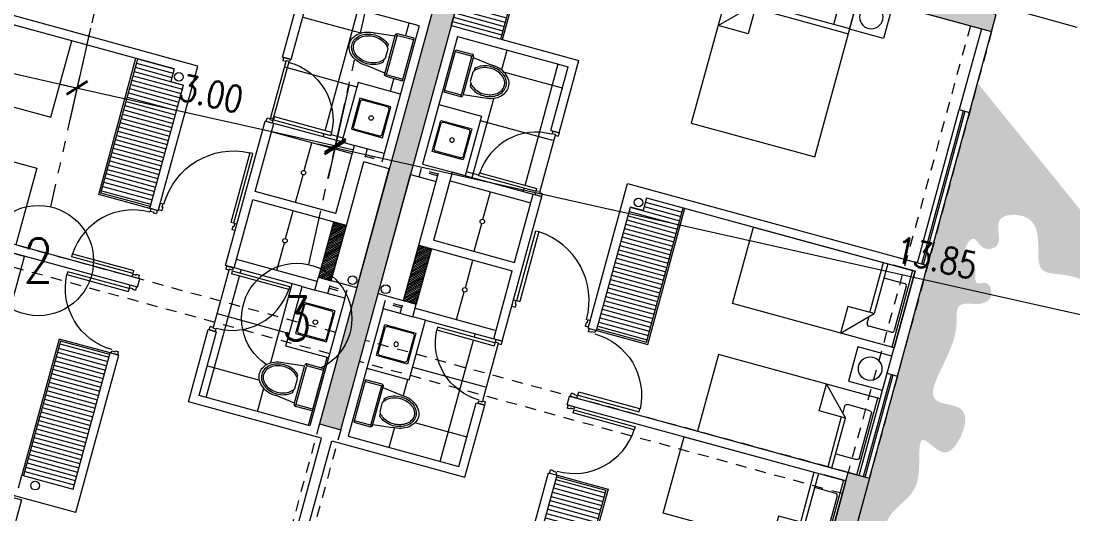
# Model space of a CAD drawing. Header units: millimetres. Extents: x 2471 to 2909, y 1327 to 1568.
# Drawn here: x 2596.63 to 2608.55, y 1390.54 to 1396.13 of the extents above; entities that cross this region are included whole.
import ezdxf
from ezdxf.enums import TextEntityAlignment as Align

# ---------------------------------------------------------------- set-up
doc = ezdxf.new("R2010")
doc.units = ezdxf.units.MM
doc.set_wipeout_variables(frame=1)
for name, pattern in [('HIDDEN', [0.375, 0.25, -0.125]), ('HIDDEN2', [0.1875, 0.125, -0.0625]), ('PHANTOM', [2.5, 1.25, -0.25, 0.25, -0.25, 0.25, -0.25])]:
    doc.linetypes.add(name, pattern=pattern)
doc.layers.get('0').update_dxf_attribs({"color": 251, "lineweight": 9})
doc.layers.get('DEFPOINTS').update_dxf_attribs({"color": 251, "lineweight": 9})
for name, color, linetype, lineweight in [('A-EJES', 251, 'PHANTOM', 13), ('A-JARDIN', 251, 'Continuous', 13), ('A-MOBILIARIO', 251, 'Continuous', 13), ('A-MURO BAJO', 251, 'Continuous', 13), ('A-MUROS', 251, 'Continuous', 13), ('A-PLACAS', 251, 'Continuous', 13), ('A-PROYECCIONES', 251, 'HIDDEN', 13), ('A-PUERTAS', 251, 'Continuous', 13), ('A-SANITARIOS', 251, 'Continuous', 13), ('A-VIDRIOS', 251, 'Continuous', 13), ('A-VIGAS', 251, 'HIDDEN2', 13), ('CLOSET', 251, 'Continuous', 13), ('COTAS-EXTER', 251, 'Continuous', 13), ('HATCH', 251, 'Continuous', 13), ('RED-PLUVIAL', 251, 'Continuous', 13)]:
    doc.layers.add(name, color=color, linetype=linetype, lineweight=lineweight)
doc.styles.add('ROMANS', font='romans.shx', dxfattribs={"width": 0.8})
doc.styles.add('TXT_COTAS', font='romans.shx', dxfattribs={"width": 0.8})
doc.dimstyles.new('DLP-COTA 200', dxfattribs={"dimtxt": 0.3, "dimasz": 0.2, "dimexe": 0.36, "dimexo": 0.12, "dimgap": 0.12, "dimtad": 1, "dimzin": 0, "dimdsep": 46, "dimtxsty": 'TXT_COTAS', "dimblk": 'ARCHTICK', "dimcen": 0.18, "dimdle": 0.2, "dimclrd": 256, "dimclre": 256, "dimclrt": 2, "dimadec": 0, "dimazin": 0, "dimtfac": 1, "dimtix": 1, "dimtofl": 0, "dimtmove": 2, "dimatfit": 3, "dimfxl": 0.36, "dimtolj": 1, "dimtzin": 0, "dimlwd": 9, "dimlwe": 9, "dimarcsym": 0})

# ---------------------------------------------------------------- blocks, each defined once
blk = doc.blocks.new('_ArchTick')
at = {"color": 0, "linetype": 'ByBlock', "const_width": 0.15}
blk.add_lwpolyline([(-0.5, -0.5), (0.5, 0.5)], dxfattribs=at)
blk = doc.blocks.new('*D850')
at = {"layer": 'COTAS-EXTER', "lineweight": 9, "transparency": 16777216}
for p, q in [((24.465, 17.464), (24.23, 16.414)), ((24.113, 16.809), (38.019, 13.696)), ((37.98, 14.438), (37.745, 13.388))]:
    blk.add_line(p, q, dxfattribs=at)
at = {"layer": 'DEFPOINTS', "color": 0, "transparency": 16777216}
for p in [(24.491, 17.581), (38.007, 14.555), (37.824, 13.74)]:
    blk.add_point(p, dxfattribs=at)
at = {"layer": 'COTAS-EXTER', "lineweight": 9, "transparency": 16777216, "xscale": 0.2, "yscale": 0.2, "zscale": 0.2}
for p, rotation in [((24.308, 16.765), 167.382512691704), ((37.824, 13.74), 347.3825126917039)]:
    blk.add_blockref('_ArchTick', p, dxfattribs=dict(at, rotation=rotation))
at = {"layer": 'COTAS-EXTER', "color": 2, "transparency": 16777216, "insert": (31.125, 15.516), "char_height": 0.3, "attachment_point": 5, "rotation": 347.3825, "style": 'TXT_COTAS'}
blk.add_mtext('\\A1;13.85', dxfattribs=at)
blk = doc.blocks.new('*D851')
at = {"layer": 'COTAS-EXTER', "lineweight": 9, "transparency": 16777216}
for p, q in [((21.537, 18.119), (21.307, 17.091)), ((21.19, 17.486), (24.508, 16.744)), ((24.465, 17.464), (24.234, 16.436))]:
    blk.add_line(p, q, dxfattribs=at)
at = {"layer": 'DEFPOINTS', "color": 0, "transparency": 16777216}
for p in [(21.563, 18.236, 0), (24.491, 17.581, 0), (24.313, 16.787)]:
    blk.add_point(p, dxfattribs=at)
at = {"layer": 'COTAS-EXTER', "lineweight": 9, "transparency": 16777216, "xscale": 0.2, "yscale": 0.2, "zscale": 0.2}
for p, rotation in [((21.386, 17.443), 167.3828588139561), ((24.313, 16.787), 347.3828588139561)]:
    blk.add_blockref('_ArchTick', p, dxfattribs=dict(at, rotation=rotation))
at = {"layer": 'COTAS-EXTER', "color": 2, "transparency": 16777216, "insert": (22.908, 17.378), "char_height": 0.3, "attachment_point": 5, "rotation": 347.3829, "style": 'TXT_COTAS'}
blk.add_mtext('\\A1;3.00', dxfattribs=at)
blk = doc.blocks.new('*D857')
at = {"layer": 'COTAS-EXTER', "lineweight": 9, "transparency": 16777216}
for p, q in [((5.484, 21.712), (5.254, 20.685)), ((5.138, 21.08), (21.581, 17.399)), ((21.537, 18.119), (21.307, 17.091))]:
    blk.add_line(p, q, dxfattribs=at)
at = {"layer": 'DEFPOINTS', "color": 0, "transparency": 16777216}
for p in [(5.511, 21.83, 0), (21.563, 18.236, 0), (21.386, 17.443)]:
    blk.add_point(p, dxfattribs=at)
at = {"layer": 'COTAS-EXTER', "lineweight": 9, "transparency": 16777216, "xscale": 0.2, "yscale": 0.2, "zscale": 0.2}
for p, rotation in [((5.333, 21.036), 167.3825817758398), ((21.386, 17.443), 347.3825817758399)]:
    blk.add_blockref('_ArchTick', p, dxfattribs=dict(at, rotation=rotation))
at = {"layer": 'COTAS-EXTER', "color": 2, "transparency": 16777216, "insert": (13.418, 19.503), "char_height": 0.3, "attachment_point": 5, "rotation": 347.3826, "style": 'TXT_COTAS'}
blk.add_mtext('\\A1;16.45', dxfattribs=at)
blk = doc.blocks.new('ESTR_PISO-1_PISO')
at = {"layer": 'HATCH'}
h = blk.add_hatch(color=256, dxfattribs=at)
h.dxf.hatch_style = 1
h.paths.add_polyline_path([(-26.45, 2.95), (-29.9, 2.95), (-29.9, 1.5), (-29.65, 1.5), (-29.65, 2.7), (-26.45, 2.7)])
h.paths.add_polyline_path([(-22.65, -2.53), (-18.75, -2.53), (-18.75, 2.87), (-22.45, 2.87), (-22.45, -0.53), (-22.65, -0.53), (-22.65, 3.12), (-18.5, 3.12), (-18.5, -2.78), (-22.65, -2.78)])
h.paths.add_polyline_path([(-29.9, -2.45), (-26.45, -2.45), (-26.45, -2.2), (-29.9, -2.2)])
h.paths.add_polyline_path([(-30.3, -6.8), (-22.4, -6.8), (-22.4, -7.1), (-30.3, -7.1)])
h.paths.add_polyline_path([(-20.85, -4.75), (-21.55, -4.75), (-21.55, -5), (-20.85, -5)])
h.paths.add_polyline_path([(-22.45, 4.92), (-22.45, 6.87), (-18.75, 6.87), (-18.75, 4.92), (-18.55, 4.92), (-18.55, 6.87), (-18.05, 6.87), (-18.05, 7.12), (-22.45, 7.12), (-22.45, 13.72), (-22.65, 13.72), (-22.65, 4.92)])
h.paths.add_polyline_path([(-26.45, 8.52), (-29.65, 8.52), (-29.65, 9.7), (-29.9, 9.7), (-29.9, 8.27), (-26.45, 8.27)])
h.paths.add_polyline_path([(-19.15, 8.92), (-15.75, 8.92), (-15.75, 9.17), (-19.15, 9.17)])
h.paths.add_polyline_path([(-20.65, 18.07), (-16.65, 18.07), (-16.65, 18.32), (-20.65, 18.32)])
h.paths.add_polyline_path([(-19.15, 13.72), (-15.75, 13.72), (-15.75, 13.47), (-19.15, 13.47)])
h.paths.add_polyline_path([(-29.8, 18.32), (-25.8, 18.32), (-25.8, 18.07), (-29.55, 18.07), (-29.55, 17.67), (-29.8, 17.67)])
h.paths.add_polyline_path([(-26.45, 13.37), (-29.9, 13.37), (-29.9, 14.22), (-29.55, 14.22), (-29.55, 13.62), (-26.45, 13.62)])
h.paths.add_polyline_path([(-23.125, 31.12), (-28.725, 31.12), (-28.725, 30.92), (-23.375, 30.92), (-23.375, 24.62), (-23.125, 24.62)])
h.paths.add_polyline_path([(-17.2, 25.67), (-17.2, 24.22), (-17.45, 24.22), (-17.45, 25.67)])
h.paths.add_polyline_path([(-29, 25.67), (-29, 24.22), (-29.25, 24.22), (-29.25, 25.67)])
h.paths.add_polyline_path([(-29.25, 28.37), (-28.2, 28.37), (-28.2, 28.07), (-29.25, 28.07)])
h.paths.add_polyline_path([(-17.2, 30.92), (-17.2, 31.12), (-23.075, 31.12), (-23.075, 30.92)])
at = {"layer": 'A-PLACAS', "elevation": 0}
for points in [[(-23.125, 31.12), (-28.725, 31.12), (-28.725, 30.92), (-23.375, 30.92), (-23.375, 24.62), (-23.125, 24.62)], [(-17.2, 30.92), (-17.2, 31.12), (-23.075, 31.12), (-23.075, 30.92)], [(-17.2, 25.67), (-17.2, 24.22), (-17.45, 24.22), (-17.45, 25.67)]]:
    blk.add_lwpolyline(points, close=True, dxfattribs=at)
at = {"layer": 'A-VIGAS'}
for p, q in [((-17.45, 30.92, 0), (-17.45, 25.67, 0)), ((-17.2, 30.92, 0), (-17.2, 25.67, 0)), ((-29, 25.67, 0), (-23.375, 25.67, 0)), ((-17.45, 25.67, 0), (-23.125, 25.67, 0)), ((-29, 25.42, 0), (-23.375, 25.42, 0)), ((-17.45, 25.42, 0), (-23.125, 25.42, 0)), ((-23.375, 24.62, 0), (-23.375, 18.32, 0)), ((-23.125, 24.62, 0), (-23.125, 18.32, 0))]:
    blk.add_line(p, q, dxfattribs=at)
blk = doc.blocks.new('A$C2A08204E')
for p, q in [((0, 0), (0, 1.76)), ((0, 1.76), (2.575, 1.76)), ((2.575, 1.76), (2.575, 1.01)), ((0.175, 0.175), (0.175, 1.585)), ((0.175, 1.585), (2.4, 1.585)), ((0.185, 1.575), (0.75, 1.575)), ((0.185, 1.01), (0.185, 1.575)), ((0.75, 1.01), (0.75, 1.575)), ((0.76, 1.575), (1.565, 1.575)), ((0.76, 1.01), (0.76, 1.575)), ((1.565, 1.575), (1.565, 1.01)), ((1.585, 1.575), (2.39, 1.575)), ((1.585, 1.01), (1.585, 1.575)), ((2.39, 1.575), (2.39, 1.01)), ((2.4, 1.01), (2.4, 1.585)), ((0.185, 1.01), (0.75, 1.01)), ((0.185, 0.185), (0.185, 1)), ((0.75, 1), (0.185, 1)), ((0.75, 1), (0.75, 0)), ((2.575, 1.01), (0.76, 1.01)), ((0.75, 0.175), (0.175, 0.175)), ((0.75, 0.185), (0.185, 0.185)), ((0.75, 0), (0, 0))]:
    blk.add_line(p, q)
blk = doc.blocks.new('P-80 MARCO 3.5x1.5')
at = {"layer": 'A-PUERTAS'}
for p, q in [((0.038, 0.076), (0.038, 0.796)), ((0.038, 0.796), (0.073, 0.796)), ((0.073, 0.796), (0.073, 0.076)), ((0.038, 0.076), (0.073, 0.076))]:
    blk.add_line(p, q, dxfattribs=at)
at = {"layer": 'A-PUERTAS', "linetype": 'Continuous'}
for p, q in [((0, 0), (0, 0.076)), ((0, 0.076), (0.028, 0.076)), ((0, 0), (0.038, 0)), ((0.028, 0.076), (0.028, 0.038)), ((0.028, 0.038), (0.038, 0.038)), ((0.038, 0.038), (0.038, 0)), ((0.762, 0.038), (0.762, 0)), ((0.772, 0.038), (0.762, 0.038)), ((0.8, 0), (0.762, 0)), ((0.8, 0.076), (0.772, 0.076)), ((0.772, 0.076), (0.772, 0.038)), ((0.8, 0), (0.8, 0.076))]:
    blk.add_line(p, q, dxfattribs=at)
at = {"layer": 'A-PUERTAS', "color": 7, "linetype": 'Continuous'}
blk.add_arc((0.036, 0.076), 0.722, 0.052, 87.0968, dxfattribs=at)
blk = doc.blocks.new('1 PLAZA')
for p, q in [((-0.45, 0), (0.45, 0)), ((-0.45, 0), (-0.45, -0.255)), ((0.45, 0), (0.45, -0.255)), ((-0.286, -0.322), (-0.286, -0.078)), ((-0.259, -0.051), (0.262, -0.051)), ((0.289, -0.078), (0.289, -0.342)), ((-0.45, -0.322), (0.136, -0.322)), ((0.45, -0.632), (0.136, -0.322)), ((0.136, -0.322), (0.136, -0.632)), ((0.136, -0.371), (-0.45, -0.371)), ((0.262, -0.368), (0.183, -0.368)), ((0.136, -0.632), (0.45, -0.632))]:
    blk.add_line(p, q)
blk.add_lwpolyline([(-0.45, -1.9), (-0.45, -0.029), (0.45, -0.029), (0.45, -1.9)], close=True)
for centre, start, end in [((-0.259, -0.078), 90, 180), ((0.262, -0.078), 0, 90), ((0.262, -0.342), 270, 0)]:
    blk.add_arc(centre, 0.0267, start, end)
blk = doc.blocks.new('A$C443818C8')
at = {"layer": 'A-PUERTAS'}
for p, q in [((0.038, 0.076), (0.038, 0.896)), ((0.038, 0.896), (0.073, 0.896)), ((0.073, 0.896), (0.073, 0.076)), ((0.038, 0.076), (0.073, 0.076))]:
    blk.add_line(p, q, dxfattribs=at)
at = {"layer": 'A-PUERTAS', "linetype": 'Continuous'}
for p, q in [((0, 0), (0, 0.076)), ((0, 0.076), (0.028, 0.076)), ((0.028, 0.076), (0.028, 0.038)), ((0.028, 0.038), (0.038, 0.038)), ((0.038, 0.038), (0.038, 0)), ((0.862, 0.038), (0.862, 0)), ((0.872, 0.038), (0.862, 0.038)), ((0.9, 0.076), (0.872, 0.076)), ((0.872, 0.076), (0.872, 0.038)), ((0.9, 0), (0.9, 0.076)), ((0, 0), (0.038, 0)), ((0.9, 0), (0.862, 0))]:
    blk.add_line(p, q, dxfattribs=at)
at = {"layer": 'A-PUERTAS', "color": 7, "linetype": 'Continuous'}
blk.add_arc((0.038, 0.076), 0.82, 0, 87.5537, dxfattribs=at)
blk = doc.blocks.new('BOWL-ITALGRIF_VARADERO')
blk.add_lwpolyline([(0.182, 0.182), (-0.183, 0.182), (-0.183, -0.183), (0.182, -0.183)], close=True)
blk.add_lwpolyline([(0.145, 0.17), (-0.145, 0.17, 0.414214), (-0.17, 0.145), (-0.17, -0.145, 0.414214), (-0.145, -0.17), (0.145, -0.17, 0.414214), (0.17, -0.145), (0.17, 0.145, 0.414214)], format="xyb", close=True)
blk.add_circle((0, 0), 0.025)
blk = doc.blocks.new('SIFON JET_PLANTA')
blk.add_wipeout([(0, -0.25), (-0.195, -0.25), (-0.2, -0.249), (-0.203, -0.248), (-0.203, -0.248), (-0.207, -0.246), (-0.207, -0.246), (-0.209, -0.244), (-0.209, -0.244), (-0.209, -0.244), (-0.211, -0.242), (-0.211, -0.242), (-0.211, -0.242), (-0.213, -0.239), (-0.213, -0.239), (-0.214, -0.237), (-0.214, -0.237), (-0.215, -0.233), (-0.215, -0.23), (-0.215, -0.227), (-0.215, -0.218), (-0.44, -0.19), (-0.443, -0.19), (-0.447, -0.19), (-0.449, -0.19), (-0.452, -0.19), (-0.455, -0.19), (-0.457, -0.19), (-0.459, -0.189), (-0.462, -0.189), (-0.464, -0.189), (-0.465, -0.189), (-0.465, -0.189), (-0.469, -0.189), (-0.473, -0.188), (-0.476, -0.188), (-0.478, -0.188), (-0.481, -0.187), (-0.482, -0.187), (-0.486, -0.187), (-0.488, -0.186), (-0.492, -0.186), (-0.494, -0.186), (-0.495, -0.185), (-0.497, -0.185), (-0.497, -0.185), (-0.502, -0.184), (-0.507, -0.183), (-0.509, -0.183), (-0.512, -0.182), (-0.515, -0.181), (-0.518, -0.181), (-0.522, -0.18), (-0.524, -0.179), (-0.527, -0.178), (-0.527, -0.178), (-0.53, -0.178), (-0.532, -0.177), (-0.535, -0.176), (-0.538, -0.175), (-0.538, -0.175), (-0.541, -0.174), (-0.543, -0.173), (-0.545, -0.173), (-0.546, -0.172), (-0.549, -0.171), (-0.551, -0.171), (-0.554, -0.169), (-0.557, -0.168), (-0.56, -0.167), (-0.561, -0.166), (-0.564, -0.165), (-0.566, -0.164), (-0.568, -0.164), (-0.57, -0.163), (-0.574, -0.161), (-0.576, -0.16), (-0.578, -0.159), (-0.583, -0.156), (-0.587, -0.154), (-0.59, -0.152), (-0.592, -0.151), (-0.594, -0.15), (-0.595, -0.149), (-0.596, -0.148), (-0.599, -0.147), (-0.6, -0.146), (-0.602, -0.145), (-0.604, -0.143), (-0.606, -0.142), (-0.607, -0.141), (-0.609, -0.14), (-0.612, -0.138), (-0.614, -0.136), (-0.615, -0.135), (-0.617, -0.134), (-0.618, -0.133), (-0.619, -0.132), (-0.62, -0.132), (-0.621, -0.131), (-0.622, -0.13), (-0.623, -0.129), (-0.625, -0.128), (-0.625, -0.128), (-0.626, -0.127), (-0.628, -0.125), (-0.629, -0.124), (-0.63, -0.123), (-0.632, -0.122), (-0.632, -0.122), (-0.634, -0.12), (-0.635, -0.119), (-0.635, -0.119), (-0.638, -0.116), (-0.64, -0.114), (-0.646, -0.107), (-0.649, -0.103), (-0.655, -0.096), (-0.66, -0.09), (-0.662, -0.086), (-0.665, -0.083), (-0.668, -0.077), (-0.671, -0.073), (-0.672, -0.07), (-0.675, -0.064), (-0.677, -0.06), (-0.678, -0.058), (-0.679, -0.055), (-0.68, -0.052), (-0.681, -0.049), (-0.683, -0.046), (-0.684, -0.042), (-0.685, -0.036), (-0.686, -0.032), (-0.687, -0.03), (-0.688, -0.026), (-0.688, -0.023), (-0.689, -0.016), (-0.69, -0.011), (-0.69, -0.007), (-0.69, 0), (-0.69, 0.004), (-0.69, 0.01), (-0.689, 0.014), (-0.689, 0.019), (-0.688, 0.024), (-0.688, 0.024), (-0.687, 0.028), (-0.687, 0.031), (-0.685, 0.036), (-0.685, 0.036), (-0.684, 0.042), (-0.684, 0.042), (-0.682, 0.048), (-0.68, 0.052), (-0.679, 0.055), (-0.678, 0.058), (-0.674, 0.066), (-0.674, 0.066), (-0.672, 0.07), (-0.671, 0.073), (-0.669, 0.076), (-0.667, 0.078), (-0.665, 0.082), (-0.663, 0.085), (-0.661, 0.088), (-0.657, 0.094), (-0.657, 0.094), (-0.653, 0.098), (-0.653, 0.098), (-0.65, 0.102), (-0.645, 0.108), (-0.639, 0.115), (-0.633, 0.121), (-0.63, 0.123), (-0.625, 0.128), (-0.621, 0.131), (-0.617, 0.134), (-0.611, 0.139), (-0.606, 0.142), (-0.6, 0.146), (-0.596, 0.148), (-0.591, 0.152), (-0.586, 0.154), (-0.579, 0.158), (-0.569, 0.163), (-0.552, 0.17), (-0.546, 0.172), (-0.538, 0.175), (-0.535, 0.176), (-0.526, 0.178), (-0.522, 0.18), (-0.515, 0.181), (-0.508, 0.183), (-0.502, 0.184), (-0.486, 0.187), (-0.476, 0.188), (-0.473, 0.188), (-0.464, 0.189), (-0.455, 0.19), (-0.449, 0.19), (-0.44, 0.19), (-0.432, 0.191), (-0.215, 0.218), (-0.215, 0.223), (-0.215, 0.228), (-0.215, 0.232), (-0.214, 0.236), (-0.213, 0.239), (-0.211, 0.242), (-0.209, 0.244), (-0.208, 0.245), (-0.205, 0.247), (-0.201, 0.249), (-0.195, 0.25), (-0.195, 0.25), (-0.161, 0.25), (-0.098, 0.25), (-0.032, 0.25), (0, 0.25)])
for p, q in [((-0.209, 0.244), (-0.192, 0.227)), ((-0.195, 0.25), (0, 0.25)), ((0, 0.25), (0, -0.25)), ((-0.215, 0.218), (-0.44, 0.19)), ((-0.215, -0.23), (-0.215, 0.23)), ((-0.195, -0.22), (-0.195, 0.22)), ((-0.185, 0.23), (0, 0.23)), ((-0.265, 0.072), (-0.265, 0.103)), ((-0.255, -0.056), (-0.255, 0.056)), ((-0.265, -0.103), (-0.265, -0.072)), ((-0.215, -0.218), (-0.44, -0.19)), ((-0.209, -0.244), (-0.192, -0.227)), ((0, -0.23), (-0.185, -0.23)), ((0, -0.25), (-0.195, -0.25))]:
    blk.add_line(p, q)
for points in [[(-0.44, 0.19, 0.076393), (-0.538, 0.175, 0.086437), (-0.617, 0.134, 0.105872), (-0.672, 0.07, 0.125404), (-0.69, 0, 0.125404), (-0.672, -0.07, 0.105872), (-0.617, -0.134, 0.086437), (-0.538, -0.175, 0.076393), (-0.44, -0.19, 0.076393)], [(-0.265, 0.103, 0.0362), (-0.284, 0.12, 0.08725), (-0.353, 0.156, 0.077598), (-0.44, 0.17, 0.077598), (-0.527, 0.156, 0.08725), (-0.596, 0.12, 0.105601), (-0.644, 0.063, 0.12364), (-0.66, 0, 0.12364), (-0.644, -0.063, 0.105601), (-0.596, -0.12, 0.08725), (-0.527, -0.156, 0.077598), (-0.44, -0.17, 0.077598)], [(-0.255, 0.056, 0.100268), (-0.297, 0.104, 0.08725), (-0.36, 0.137, 0.077598), (-0.44, 0.15, 0.077598), (-0.52, 0.137, 0.08725), (-0.583, 0.104, 0.105601), (-0.627, 0.053, 0.12364), (-0.64, 0, 0.12364), (-0.627, -0.053, 0.105601), (-0.583, -0.104, 0.08725), (-0.52, -0.137, 0.077598), (-0.44, -0.15, 0.077598)], [(-0.44, -0.15, 0.077598), (-0.36, -0.137, 0.08725), (-0.297, -0.104, 0.100268), (-0.255, -0.056, 0.12364)], [(-0.44, -0.17, 0.077598), (-0.353, -0.156, 0.08725), (-0.284, -0.12, 0.0362), (-0.265, -0.103, 0.12364)]]:
    blk.add_lwpolyline(points, format="xyb")
for centre, radius, start, end in [((-0.195, 0.23), 0.02, 90, 180), ((-0.185, 0.22), 0.01, 90, 180), ((-0.195, -0.23), 0.02, 180, 270), ((-0.185, -0.22), 0.01, 180, 270)]:
    blk.add_arc(centre, radius, start, end)
blk = doc.blocks.new('A$C1EFC3661')
at = {"layer": 'A-PUERTAS'}
for p, q in [((0.038, 0.076), (0.038, 0.75)), ((0.038, 0.75), (0.073, 0.75)), ((0.073, 0.75), (0.073, 0.076)), ((0.038, 0.076), (0.073, 0.076))]:
    blk.add_line(p, q, dxfattribs=at)
at = {"layer": 'A-PUERTAS', "linetype": 'Continuous'}
for p, q in [((0, 0), (0, 0.076)), ((0, 0.076), (0.028, 0.076)), ((0, 0), (0.038, 0)), ((0.028, 0.076), (0.028, 0.038)), ((0.028, 0.038), (0.038, 0.038)), ((0.038, 0.038), (0.038, 0)), ((0.712, 0.038), (0.712, 0)), ((0.722, 0.038), (0.712, 0.038)), ((0.75, 0), (0.712, 0)), ((0.75, 0.076), (0.722, 0.076)), ((0.722, 0.076), (0.722, 0.038)), ((0.75, 0), (0.75, 0.076))]:
    blk.add_line(p, q, dxfattribs=at)
blk.add_arc((0.038, 0.076), 0.674, 89.9976, 90, dxfattribs=at)
at = {"layer": 'A-PUERTAS', "color": 7, "linetype": 'Continuous'}
blk.add_arc((0.038, 0.076), 0.674, 0, 87.0225, dxfattribs=at)
blk = doc.blocks.new('CAMA 2PLAZAS C_VELADOR')
at = {"layer": 'A-MOBILIARIO'}
for p, q in [((-1.85, 0), (-0.4, 0)), ((-1.85, -0.06), (-1.85, 0)), ((-0.4, 0), (-0.4, -0.06))]:
    blk.add_line(p, q, dxfattribs=at)
at = {"layer": 'A-MOBILIARIO', "linetype": 'Continuous'}
for p, q in [((-1.85, -0.06), (-0.4, -0.06)), ((-1.85, -1.9), (-1.85, -0.06)), ((-1.663, -0.396), (-1.663, -0.118)), ((-1.633, -0.088), (-1.209, -0.088)), ((-1.178, -0.118), (-1.178, -0.396)), ((-1.072, -0.396), (-1.072, -0.118)), ((-1.041, -0.088), (-0.617, -0.088)), ((-0.587, -0.118), (-0.587, -0.412)), ((-0.4, -0.06), (-0.4, -1.9)), ((-1.85, -0.396), (-0.755, -0.396)), ((-0.755, -0.452), (-1.85, -0.452)), ((-0.4, -0.751), (-0.755, -0.396)), ((-0.755, -0.396), (-0.755, -0.751)), ((-0.617, -0.442), (-0.708, -0.442)), ((-0.755, -0.751), (-0.4, -0.751)), ((-0.4, -1.9), (-1.85, -1.9))]:
    blk.add_line(p, q, dxfattribs=at)
at = {"layer": 'A-MOBILIARIO'}
for points in [[(-2.25, -0.4), (-1.85, -0.4), (-1.85, 0), (-2.25, 0)], [(-0.4, -0.4), (0, -0.4), (0, 0), (-0.4, 0)]]:
    blk.add_lwpolyline(points, close=True, dxfattribs=at)
for centre in [(-2.05, -0.2), (-0.2, -0.2)]:
    blk.add_circle(centre, 0.134, dxfattribs=at)
at = {"layer": 'A-MOBILIARIO', "linetype": 'Continuous'}
for centre, start, end in [((-1.633, -0.118), 90, 180), ((-1.209, -0.118), 0, 90), ((-1.041, -0.118), 90, 180), ((-0.617, -0.118), 0, 90), ((-0.617, -0.412), 270, 0)]:
    blk.add_arc(centre, 0.0306, start, end, dxfattribs=at)
blk = doc.blocks.new('VELADOR')
blk.add_lwpolyline([(0, 0.4), (0, 0), (0.4, 0), (0.4, 0.4)], close=True)
blk.add_circle((0.2, 0.2), 0.134)
blk = doc.blocks.new('TORRE-B_PLAN-GEN')
at = {"layer": 'HATCH'}
h = blk.add_hatch(dxfattribs=at)
h.set_pattern_fill('_USER', color=256, scale=0.05, pattern_type=0)
h.set_pattern_definition([(0, (-23.2, 45.22), (2e-18, 0.05), [])])
h.paths.add_polyline_path([(-22.98, 46.42), (-23.125, 46.42), (-23.125, 45.02), (-22.545, 45.02), (-22.545, 45.99)])
h = blk.add_hatch(dxfattribs=at)
h.set_pattern_fill('_USER', color=256, scale=0.6, double=1, pattern_type=0)
h.set_pattern_definition([(270, (-23.475, 43.42), (0.6, 0), []), (360, (-23.475, 43.42), (8e-17, 0.6), [])])
h.paths.add_polyline_path([(-24.775, 44.92), (-24.775, 44.17), (-24.787, 44.17), (-24.787, 44.142), (-24.825, 44.142), (-24.825, 44.132), (-24.825, 43.458), (-24.825, 43.448), (-24.787, 43.448), (-24.787, 43.42), (-24.775, 43.42), (-23.975, 43.42), (-23.975, 44.12), (-23.475, 44.12), (-23.475, 44.92)])
h.paths.add_polyline_path([(-24.113, 43.493), (-24.113, 43.458), (-24.787, 43.458), (-24.787, 43.493)], flags=16)
h = blk.add_hatch(dxfattribs=at)
h.set_pattern_fill('_USER', color=256, scale=0.6, double=1, pattern_type=0)
h.set_pattern_definition([(270, (-23.525, 43.42), (0.6, 0), []), (0, (-23.525, 43.42), (8e-17, 0.6), [])])
h.paths.add_polyline_path([(-21.725, 44.92), (-21.725, 44.17), (-21.713, 44.17), (-21.713, 44.142), (-21.675, 44.142), (-21.675, 44.132), (-21.675, 43.458), (-21.675, 43.448), (-21.713, 43.448), (-21.713, 43.42), (-21.725, 43.42), (-22.525, 43.42), (-22.525, 44.12), (-23.025, 44.12), (-23.025, 44.92)])
h.paths.add_polyline_path([(-22.387, 43.493), (-22.387, 43.458), (-21.713, 43.458), (-21.713, 43.493)], flags=16)
h = blk.add_hatch(dxfattribs=at)
h.set_pattern_fill('_USER', color=256, scale=0.05, pattern_type=0)
h.set_pattern_definition([(360, (-29.225, 46.52), (2e-18, 0.05), [])])
h.paths.add_polyline_path([(-25.875, 43.57), (-26.025, 43.57), (-26.025, 43.72), (-26.455, 43.72), (-26.455, 42.14), (-25.875, 42.14)])
h = blk.add_hatch(dxfattribs=at)
h.set_pattern_fill('_USER', color=256, scale=0.05, pattern_type=0)
h.set_pattern_definition([(0, (-18.075, 46.52), (2e-18, 0.05), [])])
h.paths.add_polyline_path([(-20.475, 43.72), (-20.475, 43.57), (-20.625, 43.57), (-20.625, 42.14), (-20.045, 42.14), (-20.045, 43.72)])
h = blk.add_hatch(dxfattribs=at)
h.set_pattern_fill('ANSI31', color=256, scale=0.005)
h.set_pattern_definition([(45, (-346.727387, -105.872003), (-0.01122532015, 0.01122532015), [])])
h.paths.add_polyline_path([(-23.675, 41.87), (-23.675, 42.52), (-23.825, 42.52), (-23.825, 41.87)])
h = blk.add_hatch(dxfattribs=at)
h.set_pattern_fill('ANSI31', color=256, scale=0.005)
h.set_pattern_definition([(45, (-353.278512, -70.834748), (-0.01122532015, 0.01122532015), [])])
h.paths.add_polyline_path([(-22.825, 42.52), (-22.675, 42.52), (-22.675, 41.87), (-22.825, 41.87)])
h = blk.add_hatch(dxfattribs=at)
h.set_pattern_fill('_USER', color=256, scale=0.6, double=1, pattern_type=0)
h.set_pattern_definition([(360, (-23.375, 41.72), (8e-17, 0.6), []), (90, (-23.375, 41.72), (-0.6, 8e-17), [])])
h.paths.add_polyline_path([(-23.475, 41.02), (-23.975, 41.02), (-23.975, 41.72), (-24.775, 41.72), (-24.787, 41.72), (-24.787, 41.692), (-24.825, 41.692), (-24.825, 41.682), (-24.825, 41.008), (-24.825, 40.998), (-24.787, 40.998), (-24.787, 40.97), (-24.775, 40.97), (-24.775, 40.22), (-23.475, 40.22)])
h.paths.add_polyline_path([(-24.113, 41.647), (-24.787, 41.647), (-24.787, 41.682), (-24.113, 41.682)], flags=16)
h = blk.add_hatch(dxfattribs=at)
h.set_pattern_fill('_USER', color=256, scale=0.6, double=1, pattern_type=0)
h.set_pattern_definition([(270, (-23.025, 41.72), (0.6, 0), []), (0, (-23.025, 41.72), (8e-17, 0.6), [])])
h.paths.add_polyline_path([(-23.025, 41.02), (-22.525, 41.02), (-22.525, 41.72), (-21.725, 41.72), (-21.713, 41.72), (-21.713, 41.692), (-21.675, 41.692), (-21.675, 41.682), (-21.675, 41.008), (-21.675, 40.998), (-21.713, 40.998), (-21.713, 40.97), (-21.725, 40.97), (-21.725, 40.22), (-23.025, 40.22)])
h.paths.add_polyline_path([(-22.387, 41.647), (-21.713, 41.647), (-21.713, 41.682), (-22.387, 41.682)], flags=16)
h = blk.add_hatch(dxfattribs=at)
h.set_pattern_fill('_USER', color=256, scale=0.05, pattern_type=0)
h.set_pattern_definition([(360, (-29.225, 46.57), (2e-18, 0.05), [])])
h.paths.add_polyline_path([(-26.455, 38.82), (-25.875, 38.82), (-25.875, 40.4), (-26.455, 40.4)])
h = blk.add_hatch(dxfattribs=at)
h.set_pattern_fill('_USER', color=256, scale=0.05, pattern_type=0)
h.set_pattern_definition([(0, (-18.075, 46.57), (2e-18, 0.05), [])])
h.paths.add_polyline_path([(-20.625, 38.82), (-20.045, 38.82), (-20.045, 40.4), (-20.625, 40.4)])
for p, q in [((-24.3, 42.995), (-24.3, 43.32)), ((-22.2, 42.995, 0), (-22.2, 43.32, 0)), ((-24.3, 42.62), (-24.3, 42.945)), ((-22.2, 42.62, 0), (-22.2, 42.945, 0)), ((-24.3, 42.195), (-24.3, 42.52)), ((-22.188, 42.195, 0), (-22.188, 42.52, 0)), ((-24.3, 41.82), (-24.3, 42.145)), ((-22.188, 41.82, 0), (-22.188, 42.145, 0))]:
    blk.add_line(p, q)
for centre in [(-24.3, 42.97), (-22.2, 42.97, 0), (-24.3, 42.17), (-22.188, 42.17, 0)]:
    blk.add_circle(centre, 0.025)
at = {"layer": 'A-MURO BAJO'}
for p, q in [((-17.32, 43.82, 0), (-17.32, 45.62, 0)), ((-17.2, 43.82, 0), (-17.2, 45.62, 0)), ((-17.32, 41.32, 0), (-17.32, 42.52, 0)), ((-17.2, 41.32), (-17.2, 42.52))]:
    blk.add_line(p, q, dxfattribs=at)
at = {"layer": 'A-MURO BAJO', "color": 4}
for p, q in [((-23.975, 43.42), (-24.775, 43.42)), ((-22.675, 43.42, 0), (-21.725, 43.42, 0)), ((-23.825, 43.32), (-24.775, 43.32)), ((-22.675, 43.32, 0), (-21.725, 43.32, 0)), ((-23.825, 41.82), (-24.775, 41.82)), ((-22.675, 41.82, 0), (-21.725, 41.82, 0)), ((-23.975, 41.72), (-24.775, 41.72)), ((-22.525, 41.72, 0), (-21.725, 41.72, 0))]:
    blk.add_line(p, q, dxfattribs=at)
at = {"layer": 'A-MURO BAJO', "elevation": 0}
for points in [[(-23.475, 44.12), (-23.975, 44.12), (-23.975, 43.42), (-23.825, 43.42)], [(-23.025, 44.12), (-22.525, 44.12), (-22.525, 43.42), (-22.675, 43.42)], [(-23.475, 41.02), (-23.975, 41.02), (-23.975, 41.72), (-23.825, 41.72)], [(-23.025, 41.02), (-22.525, 41.02), (-22.525, 41.72), (-22.675, 41.72)]]:
    blk.add_lwpolyline(points, dxfattribs=at)
at = {"layer": 'A-MUROS'}
for p, q in [((-17.2, 45.62, 0), (-17.2, 46.77, 0)), ((-21.625, 46.57), (-17.32, 46.57, 0)), ((-17.32, 46.57, 0), (-17.32, 45.62, 0)), ((-23.125, 45.02, 0), (-23.125, 46.42, 0)), ((-17.32, 45.62, 0), (-17.2, 45.62, 0)), ((-24.875, 44.17), (-24.875, 45.02)), ((-23.125, 45.02, 0), (-21.625, 45.02, 0)), ((-21.625, 44.17, 0), (-21.625, 45.02, 0)), ((-23.475, 44.92), (-24.775, 44.92)), ((-24.775, 44.17), (-24.775, 44.92)), ((-23.025, 44.92, 0), (-21.725, 44.92, 0)), ((-21.725, 44.17, 0), (-21.725, 44.92, 0)), ((-24.775, 44.17), (-24.875, 44.17)), ((-21.725, 44.17, 0), (-21.625, 44.17, 0)), ((-25.775, 43.82, 0), (-28.2, 43.82, 0)), ((-25.775, 42.12, 0), (-25.775, 43.82, 0)), ((-20.725, 43.82), (-17.2, 43.82)), ((-20.725, 42.12), (-20.725, 43.82)), ((-17.2, 42.52), (-17.2, 43.82)), ((-26.025, 43.72, 0), (-29.13, 43.72, 0)), ((-26.025, 43.72, 0), (-26.025, 43.57, 0)), ((-20.475, 43.72), (-17.32, 43.72)), ((-20.475, 43.72, 0), (-20.475, 43.57, 0)), ((-17.32, 42.52), (-17.32, 43.72)), ((-26.025, 43.57, 0), (-25.875, 43.57, 0)), ((-25.875, 42.12), (-25.875, 43.57, 0)), ((-20.625, 42.12), (-20.625, 43.57)), ((-20.475, 43.57, 0), (-20.625, 43.57, 0)), ((-24.875, 41.72), (-24.875, 43.42)), ((-24.775, 43.42), (-24.875, 43.42)), ((-24.775, 42.62), (-24.775, 43.42)), ((-23.825, 42.62), (-23.825, 43.42)), ((-23.475, 43.42), (-23.825, 43.42)), ((-23.025, 43.42, 0), (-22.675, 43.42, 0)), ((-22.675, 42.62, 0), (-22.675, 43.42, 0)), ((-21.725, 42.62, 0), (-21.725, 43.42, 0)), ((-21.725, 43.42, 0), (-21.625, 43.42, 0)), ((-21.625, 41.72, 0), (-21.625, 43.42, 0)), ((-23.675, 42.52), (-23.675, 43.27)), ((-23.375, 43.27), (-23.675, 43.27)), ((-23.375, 41.87), (-23.375, 43.27)), ((-23.125, 43.27, 0), (-22.825, 43.27, 0)), ((-23.125, 41.87, 0), (-23.125, 43.27, 0)), ((-22.825, 42.52, 0), (-22.825, 43.27, 0)), ((-23.825, 42.62), (-24.775, 42.62)), ((-22.675, 42.62, 0), (-21.725, 42.62, 0)), ((-23.675, 42.52), (-24.775, 42.52)), ((-24.775, 41.72), (-24.775, 42.52)), ((-22.825, 42.52, 0), (-21.725, 42.52, 0)), ((-21.725, 41.72, 0), (-21.725, 42.52, 0)), ((-17.32, 42.52), (-17.2, 42.52)), ((-25.775, 42.12, 0), (-25.875, 42.12)), ((-20.725, 42.12), (-20.625, 42.12)), ((-23.825, 41.72), (-23.825, 41.87)), ((-23.375, 41.87), (-23.825, 41.87)), ((-23.125, 41.87, 0), (-22.675, 41.87, 0)), ((-22.675, 41.72, 0), (-22.675, 41.87, 0)), ((-24.775, 41.72), (-24.875, 41.72)), ((-23.475, 41.72), (-23.825, 41.72)), ((-23.025, 41.72, 0), (-22.675, 41.72, 0)), ((-21.725, 41.72, 0), (-21.625, 41.72, 0)), ((-25.775, 41.32), (-29.25, 41.32)), ((-25.775, 41.22), (-25.775, 41.32)), ((-20.725, 41.22), (-20.725, 41.32)), ((-20.725, 41.32), (-17.2, 41.32)), ((-17.2, 41.32), (-17.2, 39.87)), ((-25.775, 41.22), (-29, 41.22)), ((-20.725, 41.22), (-17.45, 41.22)), ((-17.45, 41.22), (-17.45, 39.87)), ((-24.875, 40.12), (-24.875, 40.97)), ((-24.775, 40.97), (-24.875, 40.97)), ((-24.775, 40.22), (-24.775, 40.97)), ((-21.725, 40.22, 0), (-21.725, 40.97, 0)), ((-21.725, 40.97, 0), (-21.625, 40.97, 0)), ((-21.625, 40.12, 0), (-21.625, 40.97, 0)), ((-25.775, 40.42), (-25.875, 40.42)), ((-25.875, 38.82), (-25.875, 40.42)), ((-25.775, 38.57), (-25.775, 40.42)), ((-20.725, 40.42), (-20.625, 40.42)), ((-20.725, 38.57), (-20.725, 40.42)), ((-20.625, 38.82), (-20.625, 40.42)), ((-23.475, 40.22), (-24.775, 40.22)), ((-23.025, 40.22, 0), (-21.725, 40.22, 0)), ((-23.31, 40.12), (-24.875, 40.12)), ((-23.31, 35.07), (-23.31, 40.12)), ((-23.19, 40.12, 0), (-21.625, 40.12, 0)), ((-23.19, 35.07), (-23.19, 40.12)), ((-26.475, 38.67), (-26.475, 38.82)), ((-26.475, 38.82), (-25.875, 38.82)), ((-25.775, 38.57), (-29.05, 38.57))]:
    blk.add_line(p, q, dxfattribs=at)
at = {"layer": 'A-MUROS', "color": 3, "elevation": 0}
for points in [[(-23.675, 41.87), (-23.675, 42.52), (-23.825, 42.52), (-23.825, 41.87)], [(-22.825, 42.52), (-22.675, 42.52), (-22.675, 41.87), (-22.825, 41.87)]]:
    blk.add_lwpolyline(points, close=True, dxfattribs=at)
at = {"layer": 'A-PROYECCIONES', "ltscale": 0.25}
for p, q in [((-23.675, 43.42), (-23.675, 43.27)), ((-23.475, 43.42), (-23.475, 43.27)), ((-23.025, 43.27, 0), (-23.025, 43.42, 0)), ((-22.825, 43.27, 0), (-22.825, 43.42, 0)), ((-23.675, 43.355), (-23.475, 43.355)), ((-23.675, 43.335), (-23.475, 43.335)), ((-22.825, 43.355, 0), (-23.025, 43.355, 0)), ((-22.825, 43.335, 0), (-23.025, 43.335, 0)), ((-23.675, 41.72), (-23.675, 41.87)), ((-23.475, 41.72), (-23.475, 41.87)), ((-23.025, 41.72, 0), (-23.025, 41.87, 0)), ((-22.825, 41.72, 0), (-22.825, 41.87, 0)), ((-23.675, 41.805), (-23.475, 41.805)), ((-23.675, 41.785), (-23.475, 41.785)), ((-22.825, 41.805, 0), (-23.025, 41.805, 0)), ((-22.825, 41.785, 0), (-23.025, 41.785, 0))]:
    blk.add_line(p, q, dxfattribs=at)
at = {"layer": 'A-VIDRIOS'}
for p, q in [((-17.27, 43.82, 0), (-17.27, 45.62, 0)), ((-17.25, 43.82, 0), (-17.25, 45.62, 0)), ((-17.27, 41.32), (-17.27, 42.52)), ((-17.25, 41.32), (-17.25, 42.52))]:
    blk.add_line(p, q, dxfattribs=at)
at = {"layer": 'CLOSET'}
for points in [[(-22.545, 45.02), (-22.545, 45.99), (-21.725, 45.99)], [(-22.525, 45.02), (-22.525, 45.97), (-21.725, 45.97)], [(-25.875, 42.12), (-26.475, 42.12), (-26.475, 43.72)], [(-25.875, 42.14), (-26.455, 42.14), (-26.455, 43.72)], [(-20.625, 42.12), (-20.025, 42.12), (-20.025, 43.72)], [(-20.625, 42.14), (-20.045, 42.14), (-20.045, 43.72)], [(-25.875, 40.42), (-26.475, 40.42), (-26.475, 38.82)], [(-20.625, 40.42), (-20.025, 40.42), (-20.025, 38.82)], [(-25.875, 40.4), (-26.455, 40.4), (-26.455, 38.82)], [(-20.625, 40.4), (-20.045, 40.4), (-20.045, 38.82)]]:
    blk.add_lwpolyline(points, dxfattribs=at)
at = {"layer": 'HATCH'}
for p, q in [((-24.825, 44.132, 0), (-24.825, 43.458, 0)), ((-21.663, 44.132, 0), (-21.663, 43.458, 0)), ((-24.825, 41.682, 0), (-24.825, 41.008, 0)), ((-21.663, 41.682, 0), (-21.663, 41.008, 0))]:
    blk.add_line(p, q, dxfattribs=at)
at = {"layer": 'RED-PLUVIAL'}
for centre in [(-25.95, 43.645, 0), (-20.55, 43.645, 0), (-23.445, 41.94, 0), (-23.055, 41.94, 0), (-26.3, 38.745, 0)]:
    blk.add_circle(centre, 0.05, dxfattribs=at)
blk.add_blockref('ESTR_PISO-1_PISO', (0, 15.65, 0))
at = {"layer": 'A-MOBILIARIO', "extrusion": (3.60286e-08, 4.49068e-08, -1), "zscale": -1}
blk.add_blockref('CAMA 2PLAZAS C_VELADOR', (20.61, 46.57, 0), dxfattribs=at)
at = {"layer": 'A-MOBILIARIO', "extrusion": (3.60286e-08, -4.49068e-08, -1), "zscale": -1, "rotation": 270}
for p in [(29.13, 43.27, 0), (29, 40.77, 0)]:
    blk.add_blockref('1 PLAZA', p, dxfattribs=at)
at = {"layer": 'A-MOBILIARIO', "extrusion": (3.60286e-08, 4.49068e-08, 1), "rotation": 270}
for name, p in [('1 PLAZA', (-17.32, 43.27, 0)), ('VELADOR', (-17.72, 42.72, 0)), ('1 PLAZA', (-17.45, 40.77, 0))]:
    blk.add_blockref(name, p, dxfattribs=at)
at = {"layer": 'A-MOBILIARIO', "extrusion": (-3.60286e-08, -4.49068e-08, 1), "rotation": 90}
blk.add_blockref('1 PLAZA', (-29.13, 41.77, 0), dxfattribs=at)
at = {"layer": 'A-MOBILIARIO', "extrusion": (-3.60286e-08, 4.49068e-08, -1), "zscale": -1, "rotation": 90}
blk.add_blockref('1 PLAZA', (17.32, 41.77, 0), dxfattribs=at)
at = {"layer": 'A-MOBILIARIO'}
blk.add_blockref('A$C2A08204E', (-28.98, 36.79, 0), dxfattribs=at)
at = {"layer": 'A-PUERTAS', "linetype": 'Continuous', "extrusion": (-4.49068e-08, 3.60286e-08, -1), "zscale": -1, "rotation": 90}
blk.add_blockref('A$C1EFC3661', (24.863, 43.42, 0), dxfattribs=at)
at = {"layer": 'A-PUERTAS', "linetype": 'Continuous', "extrusion": (-4.49068e-08, -3.60286e-08, 1), "rotation": 90}
blk.add_blockref('A$C1EFC3661', (-21.625, 43.42, 0), dxfattribs=at)
at = {"layer": 'A-PUERTAS', "linetype": 'Continuous', "xscale": -1}
blk.add_blockref('A$C443818C8', (-24.875, 42.132), dxfattribs=at)
at = {"layer": 'A-PUERTAS', "linetype": 'Continuous'}
blk.add_blockref('A$C443818C8', (-21.625, 42.132), dxfattribs=at)
at = {"layer": 'A-PUERTAS', "linetype": 'Continuous', "extrusion": (-3.60286e-08, -4.49068e-08, 1), "rotation": 90}
blk.add_blockref('P-80 MARCO 3.5x1.5', (-25.787, 41.32, 0), dxfattribs=at)
at = {"layer": 'A-PUERTAS', "linetype": 'Continuous', "extrusion": (-3.60286e-08, 4.49068e-08, -1), "zscale": -1, "rotation": 90}
blk.add_blockref('P-80 MARCO 3.5x1.5', (20.713, 41.32, 0), dxfattribs=at)
at = {"layer": 'A-PUERTAS', "linetype": 'Continuous', "extrusion": (4.49068e-08, 3.60286e-08, 1), "rotation": 270}
blk.add_blockref('A$C1EFC3661', (-24.863, 41.72, 0), dxfattribs=at)
at = {"layer": 'A-PUERTAS', "linetype": 'Continuous', "extrusion": (4.49068e-08, -3.60286e-08, -1), "zscale": -1, "rotation": 270}
blk.add_blockref('A$C1EFC3661', (21.625, 41.72, 0), dxfattribs=at)
at = {"layer": 'A-PUERTAS', "linetype": 'Continuous', "extrusion": (3.60286e-08, -4.49068e-08, -1), "zscale": -1, "rotation": 270}
blk.add_blockref('P-80 MARCO 3.5x1.5', (25.787, 41.22, 0), dxfattribs=at)
at = {"layer": 'A-PUERTAS', "linetype": 'Continuous', "extrusion": (3.60286e-08, 4.49068e-08, 1), "rotation": 270}
blk.add_blockref('P-80 MARCO 3.5x1.5', (-20.713, 41.22, 0), dxfattribs=at)
at = {"layer": 'A-SANITARIOS', "rotation": 90}
for p in [(-23.725, 43.77), (-23.725, 41.37)]:
    blk.add_blockref('BOWL-ITALGRIF_VARADERO', p, dxfattribs=at)
at = {"layer": 'A-SANITARIOS', "xscale": -1, "rotation": 270}
for p in [(-22.775, 43.77, 0), (-22.775, 41.37, 0)]:
    blk.add_blockref('BOWL-ITALGRIF_VARADERO', p, dxfattribs=at)
at = {"layer": 'A-SANITARIOS', "extrusion": (3.60286e-08, -4.49068e-08, -1), "zscale": -1, "rotation": 180.0000013312229}
blk.add_blockref('SIFON JET_PLANTA', (23.495, 44.52, 0), dxfattribs=at)
at = {"layer": 'A-SANITARIOS', "extrusion": (3.60286e-08, 4.49068e-08, 1), "rotation": 180.0000013312229}
blk.add_blockref('SIFON JET_PLANTA', (-23.005, 44.52, 0), dxfattribs=at)
at = {"layer": 'A-SANITARIOS', "extrusion": (-3.60286e-08, -4.49068e-08, 1), "rotation": 1.331223296078748e-06}
blk.add_blockref('SIFON JET_PLANTA', (-23.495, 40.64, 0), dxfattribs=at)
at = {"layer": 'A-SANITARIOS', "extrusion": (-3.60286e-08, 4.49068e-08, -1), "zscale": -1, "rotation": 1.331223308800967e-06}
blk.add_blockref('SIFON JET_PLANTA', (23.005, 40.64, 0), dxfattribs=at)
at = {"layer": 'A-MUROS', "elevation": 0}
for points in [[(-23.475, 44.92), (-23.475, 43.42)], [(-23.025, 44.92), (-23.025, 43.42)], [(-23.475, 41.72), (-23.475, 40.22)], [(-23.025, 41.72), (-23.025, 40.22)]]:
    blk.add_lwpolyline(points, dxfattribs=at)
blk = doc.blocks.new('terraza esquina')
at = {"layer": 'A-JARDIN', "true_color": 0x4d6600}
h = blk.add_hatch(dxfattribs=at)
h.set_pattern_fill('AR-SAND', color=58, scale=0.001, angle=15.2922)
h.set_pattern_definition([(52.7922, (-225.920287, -156.84542), (-0.0144512492, 0.0467864795), [0, -0.038608, 0, -0.04318, 0, -0.041275]), (22.7922, (-225.920287, -156.84542), (0.024455046, 0.081000276), [0, -0.020828, 0, -0.034798, 0, -0.013335]), (342.7922, (-225.950423, -156.85366), (0.076260692, 0.0210004), [0, -0.0127, 0, -0.04572, 0, -0.05969]), (332.7922, (-225.95042, -156.85366), (0.06777257, 0.041641784), [0, -0.00635, 0, -0.029972, 0, -0.03429])])
edge = h.paths.add_edge_path()
edge.add_line((32.674, 40.948), (32.674, 51.045))
edge.add_line((32.674, 51.045), (37.727, 47.415))
edge.add_arc((37.144, 46.603), 1, -44.7645, 54.3114, ccw=False)
edge.add_line((37.854, 45.899), (35.669, 43.696))
edge.add_arc((37.089, 42.288), 2, 135.2355, 238.3714)
edge.add_line((36.04, 40.585), (38.9, 38.823))
edge.add_arc((38.376, 37.972), 1, -38.0658, 58.3714, ccw=False)
edge.add_line((39.163, 37.355), (35.582, 32.782))
edge.add_arc((37.156, 31.549), 2, 141.9342, 231.8497)
edge.add_line((35.921, 29.976), (39.025, 27.538))
edge.add_arc((38.561, 26.948), 0.75, -90, 51.8497, ccw=False)
edge.add_line((38.561, 26.198), (31.824, 26.198))
edge.add_line((31.824, 26.198), (31.824, 27.848))
edge.add_line((31.824, 27.848), (30.924, 27.848))
edge.add_line((30.924, 27.848), (30.924, 29.648))
edge.add_line((30.924, 29.648), (34.124, 29.648))
edge.add_line((34.124, 29.648), (34.124, 31.304))
edge.add_spline(control_points=[(34.124, 31.304), (34.205, 31.227), (34.463, 30.979), (34.462, 30.44), (34.479, 29.893), (35.041, 29.652), (34.469, 29.125), (33.958, 29.057), (33.505, 28.363), (33.187, 29.045), (32.563, 28.791), (32.226, 29.353), (31.744, 29.393), (31.308, 29.109), (31.738, 28.761), (31.071, 28.553), (31.681, 28.081), (32.355, 28.72), (32.056, 28.01), (32.537, 27.732), (32.917, 28.184), (33.287, 27.635), (33.59, 28.013), (33.908, 27.538), (34.278, 27.97), (34.787, 28.241), (34.965, 27.641), (35.56, 27.576), (35.693, 27.985), (36.126, 28.11), (36.418, 27.754), (36.84, 28.014), (37.032, 27.605), (37.599, 27.84), (37.16, 28.177), (37.61, 28.517), (37.163, 28.647), (36.814, 28.778), (36.772, 28.328), (36.232, 28.178), (36.085, 28.641), (36.181, 28.973), (36.56, 29.026), (36.285, 29.334), (36.061, 28.972), (35.913, 29.59), (35.428, 29.581), (35.478, 29.998), (35.297, 30.312), (34.85, 30.217), (34.971, 30.837), (34.43, 31.227), (34.962, 31.617), (34.893, 32.061), (35.131, 32.376), (34.917, 32.678), (35.215, 32.854), (34.874, 33.148), (35.315, 33.42), (35.699, 33.463), (35.66, 33.721), (35.818, 33.916), (36.092, 33.724), (36.049, 34.191), (36.286, 34.449), (36.744, 34.367), (36.586, 34.772), (36.319, 34.481), (35.989, 34.737), (36.273, 35.098), (36.623, 35.185), (36.878, 35.726), (37.179, 35.307), (37.565, 35.55), (37.38, 35.815), (37.352, 36.268), (38.108, 36.45), (37.654, 36.957), (37.353, 36.563), (37.365, 37.149), (37.046, 37.454), (37.553, 37.711), (37.016, 37.882), (37.343, 38.321), (36.956, 38.357), (36.966, 38.735), (37.447, 38.982), (37.489, 38.508), (37.951, 38.726), (37.654, 39.182), (37.344, 39.272), (37.174, 39.668), (36.914, 39.32), (36.692, 39.811), (36.487, 39.349), (36.206, 39.841), (36.129, 40.158), (35.667, 40.146), (35.929, 40.482), (35.378, 40.675), (35.52, 40.314), (35.156, 40.232), (35.062, 40.532), (34.796, 40.808), (35.05, 40.937), (35.028, 41.231), (34.725, 41.454), (34.887, 41.832), (34.655, 42.166), (34.903, 42.3), (34.748, 42.534), (34.614, 42.345), (34.438, 42.635), (34.673, 42.831), (34.347, 43.069), (34.742, 43.135), (34.792, 43.654), (35.04, 43.169), (35.228, 43.543), (34.809, 43.615), (35.073, 44.033), (35.371, 44.06), (35.431, 44.347), (35.403, 44.801), (35.947, 44.47), (36.137, 44.963), (36.341, 45.288), (36.088, 45.593), (35.795, 45.293), (35.692, 45.638), (35.466, 45.478), (35.07, 45.664), (35.31, 46.072), (35.168, 46.659), (35.754, 46.353), (35.894, 46.91), (35.876, 47.585), (36.385, 47.226), (36.811, 47.703), (36.216, 47.73), (36.484, 48.199), (35.958, 48.199), (36.203, 47.925), (36.04, 47.774), (35.801, 47.524), (35.661, 48.091), (35.089, 48.346), (35.6, 48.604), (35.207, 48.785), (35.193, 49.07), (34.883, 49.064), (34.955, 48.86), (34.644, 48.791), (34.665, 49.18), (34.271, 49.246), (33.898, 49.128), (33.83, 49.477), (33.696, 49.797), (33.192, 49.648), (33.469, 49.34), (33.224, 49.212), (33.076, 49.415), (32.99, 49.088), (33.239, 49.086), (33.222, 48.793), (33.396, 48.931), (33.514, 48.715), (33.398, 48.655), (33.342, 48.626)], knot_values=[0, 0, 0, 0, 0.325992, 1.045727, 1.530671, 1.827246, 2.503225, 2.888886, 3.601597, 3.977482, 4.52427, 5.149665, 5.580895, 5.947946, 6.230895, 6.651616, 7.039077, 7.684275, 8.077303, 8.470535, 8.891379, 9.401716, 9.634108, 9.936062, 10.564729, 10.865656, 11.456332, 11.888489, 12.248234, 12.576925, 13.030745, 13.363809, 13.69048, 14.076141, 14.405129, 14.744668, 15.096397, 15.390072, 15.673021, 16.149605, 16.523474, 16.874373, 17.078495, 17.329084, 17.501253, 17.958454, 18.349457, 18.644827, 19.024488, 19.240544, 19.741086, 20.278689, 20.784398, 21.1692, 21.562043, 21.80928, 22.037419, 22.263778, 22.74482, 23.076859, 23.221084, 23.452032, 23.630928, 23.911109, 24.350053, 24.634942, 24.838822, 25.138971, 25.401677, 25.729083, 26.191401, 26.601997, 26.94079, 27.270016, 27.45762, 27.798321, 28.480547, 28.811913, 29.050127, 29.421275, 29.86204, 30.138883, 30.442367, 30.833746, 31.031375, 31.284062, 31.725603, 31.974528, 32.246514, 32.689642, 33.093817, 33.352817, 33.567457, 33.914132, 34.128356, 34.494424, 34.961615, 35.18537, 35.403205, 35.759667, 35.949366, 36.165133, 36.522605, 36.839114, 36.955502, 37.246003, 37.526252, 37.981231, 38.286114, 38.450341, 38.636607, 38.739539, 38.947905, 39.229543, 39.447312, 39.679487, 40.036387, 40.300212, 40.504937, 40.751545, 41.146826, 41.404593, 41.563928, 41.986869, 42.285769, 42.872455, 43.137003, 43.404908, 43.697906, 43.910283, 44.06541, 44.358909, 44.913408, 45.253241, 45.631957, 46.086857, 46.631847, 47.036933, 47.401921, 47.722849, 48.063841, 48.315067, 48.537502, 48.729139, 48.907615, 49.423788, 49.873149, 50.150958, 50.411953, 50.746704, 50.905549, 51.01571, 51.229362, 51.440715, 51.892974, 52.160142, 52.427146, 52.769441, 53.091085, 53.370271, 53.526337, 53.675686, 53.873288, 54.042242, 54.248627, 54.341807, 54.514737, 54.680296, 54.680296, 54.680296, 54.680296], degree=3, periodic=0)
edge.add_spline(control_points=[(33.342, 48.626), (33.256, 48.61), (33.075, 48.578), (33.312, 48.088), (32.884, 47.329), (33.564, 47.5), (33.579, 47.122), (33.433, 46.817), (32.99, 47.138), (33.348, 46.412), (32.986, 46.147), (32.98, 45.749), (33.206, 45.477), (32.768, 45.098), (33.206, 45.241), (33.49, 44.91), (33.076, 44.772), (33.387, 44.459), (33.112, 44.223), (32.775, 44.09), (32.966, 43.72), (32.739, 43.282), (33.155, 43.294), (33.209, 42.976), (33.033, 42.871), (33.005, 42.652), (32.968, 42.392), (33.369, 42.292), (32.968, 41.98), (33.025, 41.549), (33.518, 41.588), (33.414, 41.104), (33.632, 40.731), (33.937, 40.893), (34.11, 40.427), (33.712, 40.56), (33.715, 40.184), (34.017, 40.051), (33.886, 39.574), (33.584, 39.331), (33.79, 38.827), (34.062, 39.277), (34.453, 38.751), (33.815, 38.689), (34.561, 38.395), (33.97, 38.232), (34.113, 37.692), (33.637, 37.929), (33.62, 37.545), (33.591, 37.269), (33.728, 36.942), (34.136, 36.818), (33.851, 36.503), (33.713, 36.094), (34.299, 35.868), (33.925, 35.567), (33.694, 35.833), (33.607, 35.614), (33.41, 35.413), (33.884, 35.316), (33.544, 35.007), (33.988, 34.767), (34.087, 35.207), (34.557, 35.08), (34.409, 34.687), (34.966, 34.808), (35.085, 33.95), (34.528, 34.1), (34.503, 34.373), (34.185, 34.249), (34.31, 33.932), (34.196, 33.742), (34.124, 33.622)], knot_values=[0, 0, 0, 0, 0.212693, 0.448327, 1.324982, 1.592455, 1.941718, 2.1606, 2.426364, 2.899717, 3.386602, 3.69186, 3.981915, 4.335381, 4.564495, 4.898461, 5.123575, 5.429382, 5.719503, 6.01983, 6.351505, 6.758715, 7.00452, 7.251488, 7.470371, 7.535228, 7.909532, 8.068993, 8.490126, 8.812154, 9.090134, 9.602654, 9.910724, 10.110123, 10.425197, 10.625864, 10.913552, 11.09954, 11.540145, 12.003537, 12.283487, 12.574356, 12.949024, 13.211422, 13.608241, 13.923692, 14.314407, 14.607828, 14.833523, 15.190129, 15.526669, 15.827393, 16.112219, 16.499576, 16.970297, 17.200732, 17.486262, 17.590393, 17.819072, 18.103532, 18.363639, 18.647334, 18.992303, 19.320774, 19.551511, 19.847167, 20.460152, 20.82148, 20.925082, 21.161162, 21.392858, 21.792176, 21.792176, 21.792176, 21.792176], degree=3, periodic=0)
edge.add_line((34.124, 33.622), (34.124, 34.448))
edge.add_line((34.124, 34.448), (33.324, 34.448))
edge.add_line((33.324, 34.448), (33.324, 40.948))
edge.add_line((33.324, 40.948), (32.674, 40.948))
edge = h.paths.add_edge_path(flags=16)
edge.add_arc((36.203, 27.11), 0.6, 0, 180)
edge.add_arc((36.203, 27.11), 0.6, 180, 360)
edge = h.paths.add_edge_path(flags=16)
edge.add_arc((34.503, 27.11), 0.6, 0, 180)
edge.add_arc((34.503, 27.11), 0.6, 180, 360)
edge = h.paths.add_edge_path(flags=16)
edge.add_arc((32.803, 27.11), 0.6, 0, 180)
edge.add_arc((32.803, 27.11), 0.6, 180, 360)
edge = h.paths.add_edge_path(flags=16)
edge.add_arc((37.903, 27.11), 0.6, 0, 180)
edge.add_arc((37.903, 27.11), 0.6, 180, 360)
edge = h.paths.add_edge_path(flags=16)
edge.add_arc((38.144, 37.955), 0.6, 0, 180)
edge.add_arc((38.144, 37.955), 0.6, 180, 360)
edge = h.paths.add_edge_path(flags=16)
edge.add_arc((36.749, 46.391), 0.6, 0, 180)
edge.add_arc((36.749, 46.391), 0.6, 180, 360)
blk = doc.blocks.new('A$C64a6e5d1')
at = {"layer": 'A-EJES', "ltscale": 0.5}
for p, q in [((27.695, 45.627, 0), (21.084, 16.093, 0)), ((24.011, 15.438, 0), (30.622, 44.972, 0)), ((33.928, 17.797, 0), (2.188, 26.475, 0))]:
    blk.add_line(p, q, dxfattribs=at)
at = {"layer": 'A-EJES', "linetype": 'Continuous'}
for centre in [(20.947, 15.484, 0), (23.875, 14.828, 0)]:
    blk.add_circle(centre, 0.625, dxfattribs=at)
at = {"layer": 'A-EJES', "color": 1, "linetype": 'Continuous', "style": 'ROMANS', "width": 0.8}
for s, p in [('2', (20.947, 15.484, 0)), ('3', (23.875, 14.828, 0))]:
    blk.add_text(s, height=0.5, dxfattribs=at).set_placement(p, align=Align.MIDDLE_CENTER)
at = {"layer": 'COTAS-EXTER'}
for p1, p2, distance, picture, middle in [((5.511, 21.83, 0), (21.563, 18.236, 0), -0.813, '*D857', (13.418, 19.503, 0)), ((21.563, 18.236, 0), (24.491, 17.581, 0), -0.813, '*D851', (22.908, 17.378)), ((24.491, 17.581, 0), (38.007, 14.555, 0), -0.836, '*D850', (31.125, 15.516, 0))]:
    dim = blk.add_aligned_dim(p1=p1, p2=p2, distance=distance, dimstyle='DLP-COTA 200', dxfattribs=at)
    dim.commit()
    dim.dimension.update_dxf_attribs({"geometry": picture, "text_midpoint": middle})

msp = doc.modelspace()

# ---------------------------------------------------------------- block references
at = {"color": 1}
msp.add_blockref('A$C64a6e5d1', (2575.879, 1377.927), dxfattribs=at)

# ---------------------------------------------------------------- next in the draw order: block references
at = {"rotation": 344.7077888221265}
msp.add_blockref('TORRE-B_PLAN-GEN', (2611.939, 1346.55, 0), dxfattribs=at)

# ---------------------------------------------------------------- next in the draw order: block references
at = {"rotation": 344.7077919424826}
msp.add_blockref('terraza esquina', (2562.489, 1354.806, 0), dxfattribs=at)

doc.saveas('drawing.dxf')
